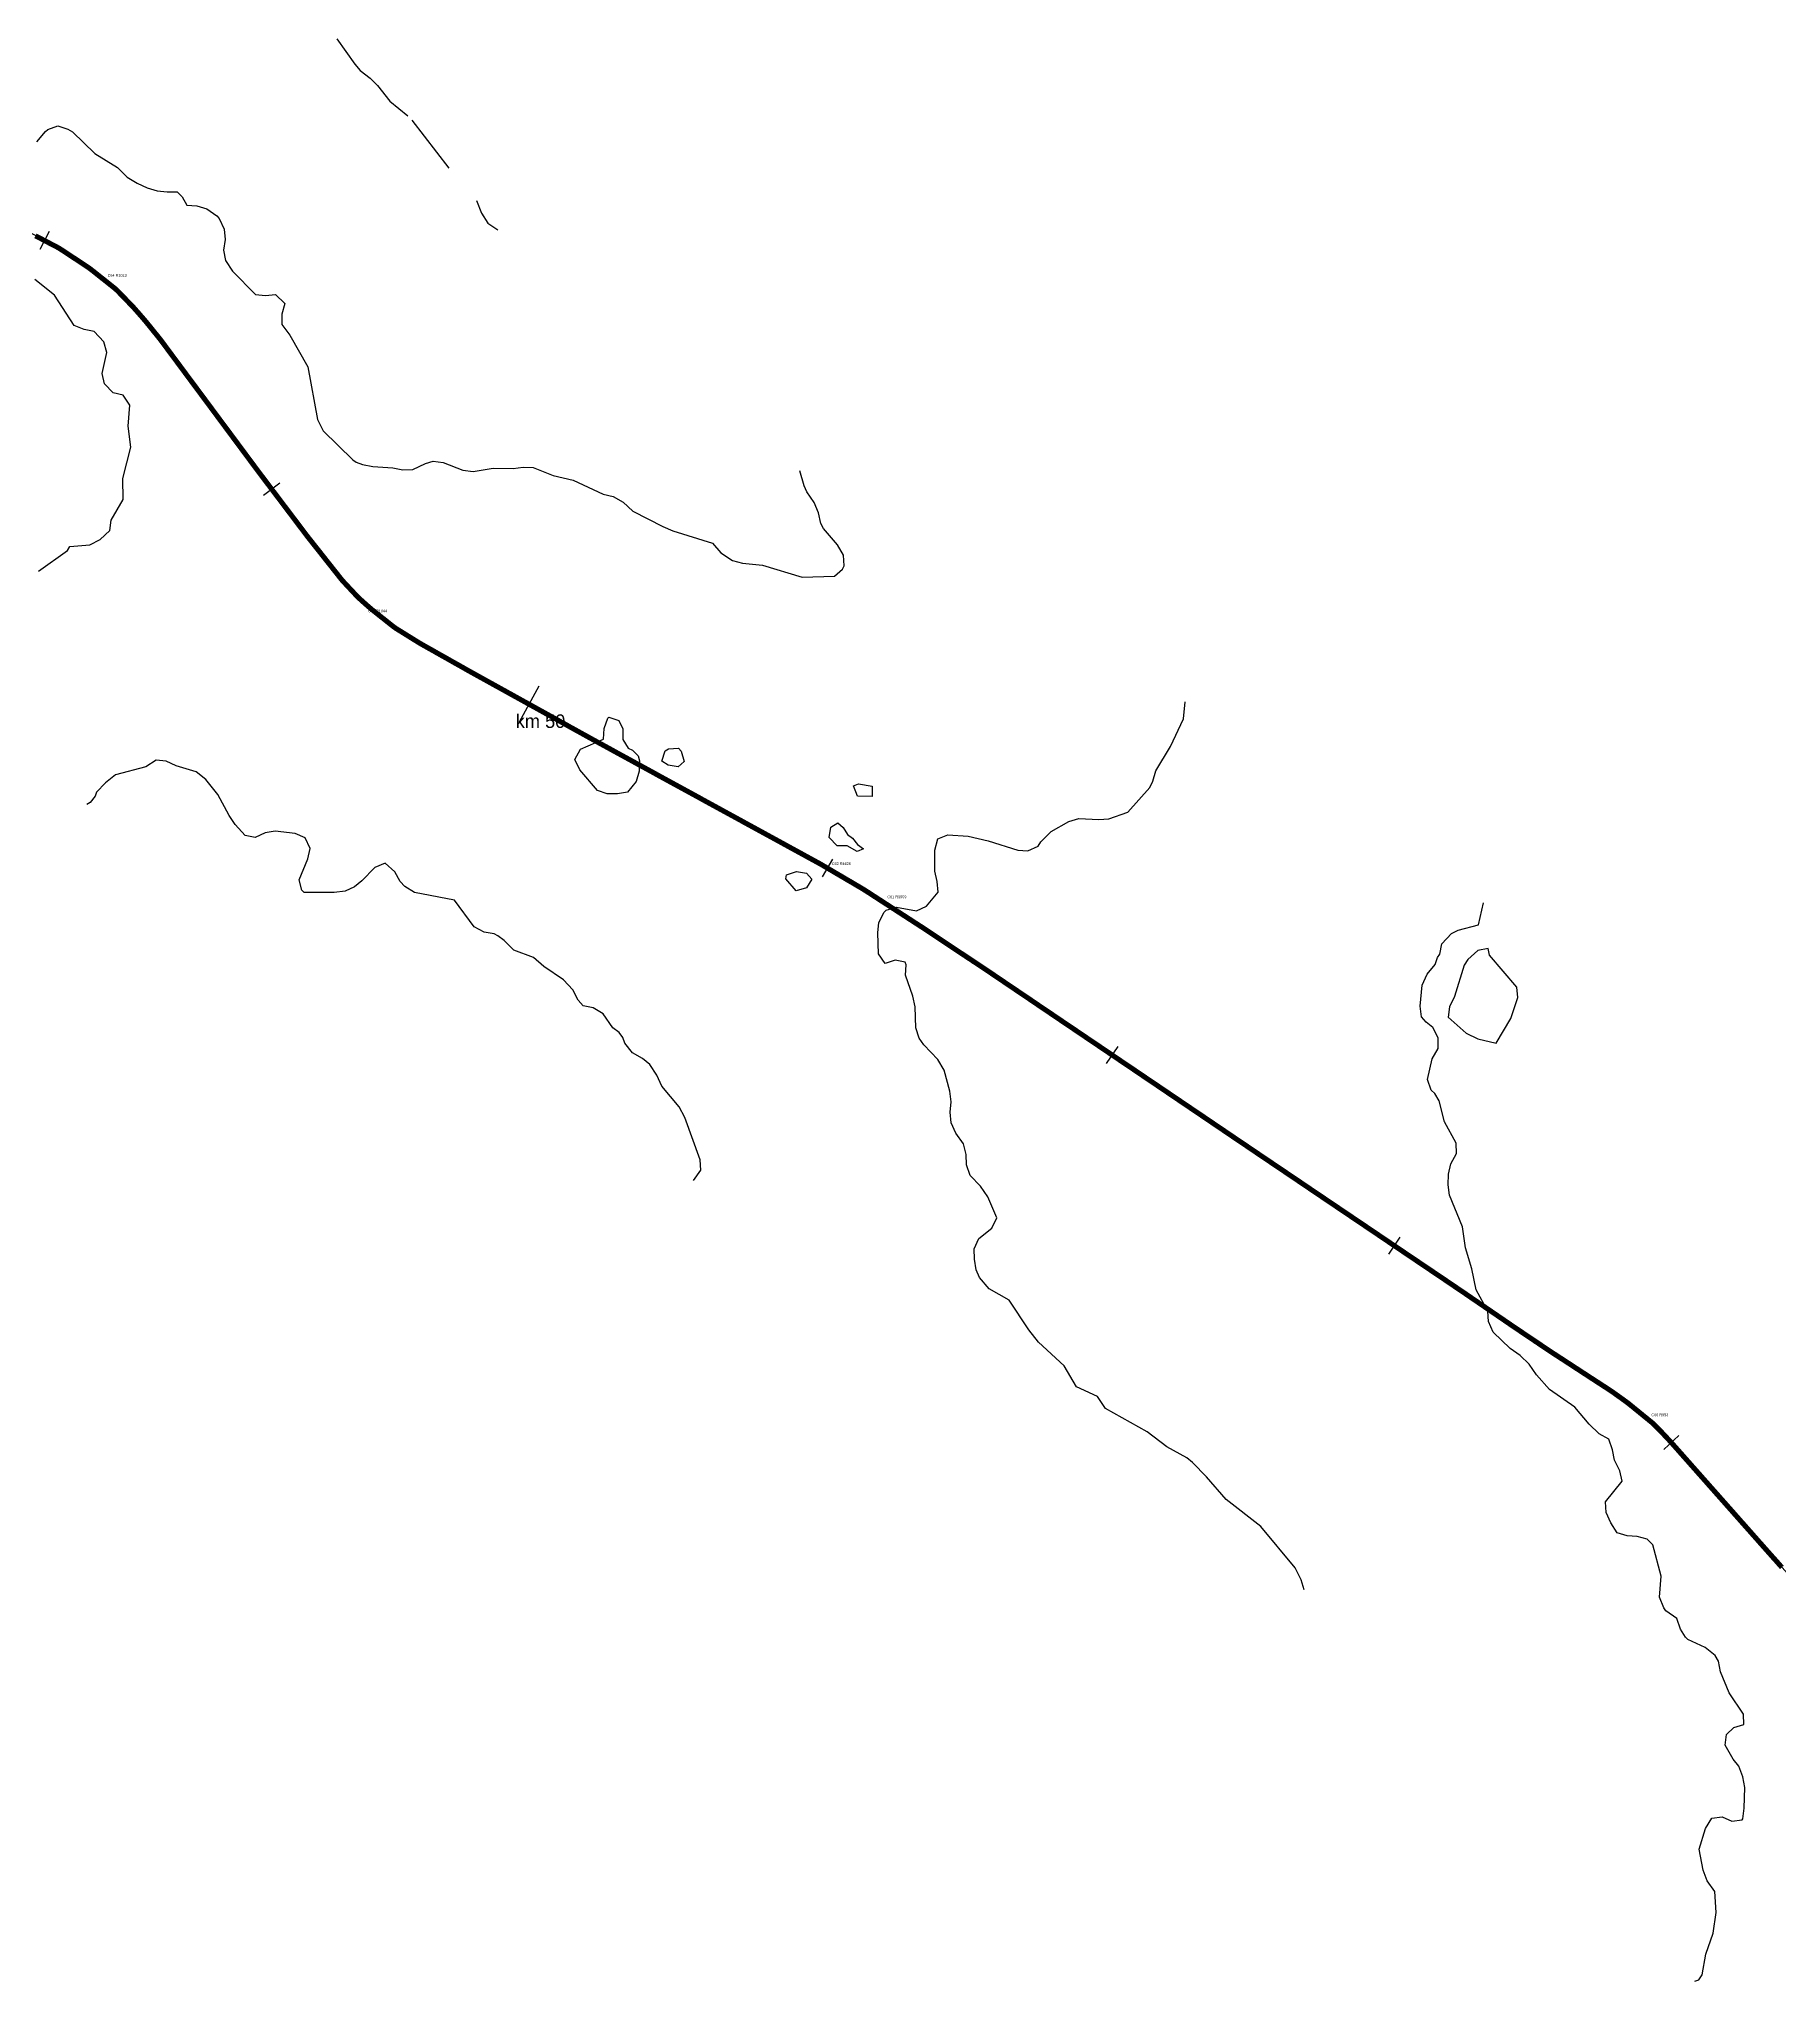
# Model space of a CAD drawing. Header units: metres. Extents: x 697254 to 930473, y 8023396 to 8227001.
# Drawn here: x 888489 to 893607, y 8045965 to 8051678 of the extents above; entities that cross this region are included whole.
import ezdxf

# ---------------------------------------------------------------- set-up
doc = ezdxf.new("R2010")
doc.units = ezdxf.units.M
for name, color, linetype in [('ALIGNMENT_FITTED', 4, 'Continuous'), ('CENTRELINE', 7, 'Continuous'), ('CHAINAGE', 7, 'Continuous'), ('CONTOUR_10M', 33, 'Continuous'), ('CONTOUR_INDEX_50M', 34, 'Continuous'), ('CURVE_LABELS', 4, 'Continuous'), ('GRADE_0-4', 3, 'Continuous')]:
    doc.layers.add(name, color=color, linetype=linetype)

msp = doc.modelspace()

# ---------------------------------------------------------------- linework, layer by layer
at = {"layer": 'ALIGNMENT_FITTED'}
for p, q in [((888489.4, 8051094.8), (887759.6, 8051465.6)), ((889316.9, 8050164.9), (888841.1, 8050799.4)), ((890756.2, 8049267.6), (889649.1, 8049876.4)), ((893126.4, 8047689.2), (891079.9, 8049070.5)), ((893939.6, 8046815.4), (893307.1, 8047530.6))]:
    msp.add_line(p, q, dxfattribs=at)
for centre, radius, start, end in [((888030.4, 8050191.4), 1013.3, 36.8703, 63.065), ((890152.4, 8050791.5), 1044.4, -143.1297, -118.8098), ((888526.8, 8045213.9), 4626.3, 59.5428, 61.1902), ((888865.1, 8045789.3), 3958.8, 55.9812, 59.5428), ((892593.1, 8046899.2), 953.2, 41.4868, 55.9812)]:
    msp.add_arc(centre, radius, start, end, dxfattribs=at)
at = {"layer": 'CENTRELINE'}
msp.add_polyline3d([(893608.7, 8047189.8, 1434), (893602.1, 8047197.3, 1433.8), (893595.4, 8047204.8, 1433.8), (893588.7, 8047212.2, 1433.7), (893582.1, 8047219.7, 1433.6), (893575.4, 8047227.2, 1433.5), (893568.8, 8047234.7, 1433.6), (893562.1, 8047242.2, 1433.9), (893555.5, 8047249.7, 1434.3), (893548.8, 8047257.2, 1434.3), (893542.2, 8047264.7, 1434.1), (893535.6, 8047272.2, 1433.7), (893528.9, 8047279.7, 1433.7), (893522.3, 8047287.2, 1433.6), (893515.7, 8047294.7, 1433.5), (893509, 8047302.2, 1433.5), (893502.4, 8047309.7, 1433.6), (893495.7, 8047317.2, 1433.5), (893489.1, 8047324.7, 1433.4), (893482.5, 8047332.2, 1433.4), (893475.8, 8047339.7, 1433.7), (893469.2, 8047347.2, 1433.8), (893462.6, 8047354.7, 1433.8), (893455.9, 8047362.2, 1433.7), (893449.3, 8047369.7, 1433.9), (893442.7, 8047377.2, 1434.1), (893436, 8047384.7, 1434), (893429.4, 8047392.2, 1433.8), (893422.7, 8047399.7, 1433.8), (893416.1, 8047407.2, 1434), (893409.5, 8047414.7, 1433.9), (893402.8, 8047422.2, 1433.5), (893396.2, 8047429.7, 1432.9), (893389.6, 8047437.2, 1432.9), (893382.9, 8047444.7, 1432.8), (893376.3, 8047452.2, 1432.6), (893369.6, 8047459.7, 1432.2), (893363, 8047467.2, 1432.2), (893356.4, 8047474.7, 1432.3), (893349.7, 8047482.2, 1432.2), (893343.1, 8047489.7, 1432.1), (893336.5, 8047497.2, 1432.2), (893329.8, 8047504.7, 1432.4), (893323.2, 8047512.2, 1432.3), (893316.5, 8047519.7, 1432.1), (893309.9, 8047527.2, 1431.9), (893303.3, 8047534.7, 1432), (893296.6, 8047542.2, 1432.1), (893290, 8047549.7, 1432.3), (893283.2, 8047557, 1432.5), (893276.3, 8047564.3, 1432.4), (893269.5, 8047571.6, 1432.2), (893262.6, 8047578.9, 1431.9), (893255.6, 8047586, 1431.4), (893248.5, 8047593.1, 1431.9), (893241.5, 8047600.3, 1432.2), (893234.3, 8047607.3, 1432.2), (893226.6, 8047613.6, 1431.9), (893218.8, 8047619.9, 1432.1), (893211, 8047626.2, 1432.5), (893203.3, 8047632.6, 1432.6), (893195.5, 8047638.9, 1432.3), (893187.7, 8047645.2, 1432.4), (893180, 8047651.5, 1432.7), (893172.2, 8047657.9, 1432.9), (893164.4, 8047664.2, 1432.5), (893156.4, 8047670.2, 1432), (893148.3, 8047676, 1431.4), (893140.2, 8047681.9, 1431), (893132, 8047687.7, 1431.1), (893123.9, 8047693.5, 1431.2), (893115.7, 8047699.4, 1431.2), (893107.4, 8047704.9, 1431.3), (893099, 8047710.3, 1431.7), (893090.6, 8047715.8, 1432.1), (893082.2, 8047721.2, 1432.1), (893073.8, 8047726.7, 1432.1), (893065.4, 8047732.2, 1431.9), (893057, 8047737.6, 1431.6), (893048.6, 8047743.1, 1431.4), (893040.2, 8047748.6, 1432), (893031.8, 8047754, 1432.4), (893023.4, 8047759.5, 1432.6), (893015, 8047765, 1432), (893006.6, 8047770.4, 1431.3), (892998.2, 8047775.9, 1430.8), (892989.9, 8047781.4, 1430.9), (892981.5, 8047786.8, 1431.5), (892973.1, 8047792.3, 1431.7), (892964.7, 8047797.8, 1431.6), (892956.3, 8047803.2, 1431.4), (892947.9, 8047808.7, 1431.6), (892939.5, 8047814.2, 1431.7), (892931.2, 8047819.7, 1431.7), (892922.8, 8047825.3, 1431.6), (892914.5, 8047830.9, 1431.6), (892906.2, 8047836.5, 1431.6), (892897.9, 8047842.1, 1431.4), (892889.6, 8047847.6, 1431.1), (892881.3, 8047853.2, 1430.8), (892873, 8047858.8, 1430.8), (892864.7, 8047864.4, 1431.1), (892856.4, 8047870, 1431.4), (892848.1, 8047875.6, 1431.6), (892839.8, 8047881.2, 1431.4), (892831.4, 8047886.8, 1431.3), (892823.2, 8047892.4, 1431), (892814.9, 8047898.1, 1431), (892806.6, 8047903.7, 1431.6), (892798.4, 8047909.4, 1432), (892790.1, 8047915.1, 1432), (892781.8, 8047920.7, 1431.2), (892773.6, 8047926.4, 1430.4), (892765.3, 8047932, 1429.7), (892757, 8047937.7, 1429.3), (892748.8, 8047943.3, 1429.4), (892740.5, 8047949, 1429.4), (892732.2, 8047954.6, 1429.3), (892724, 8047960.3, 1429.3), (892715.7, 8047965.9, 1429.4), (892707.4, 8047971.6, 1429.5), (892699.2, 8047977.2, 1429.4), (892690.9, 8047982.9, 1429.4), (892682.7, 8047988.6, 1429.2), (892674.4, 8047994.2, 1429.1), (892666.1, 8047999.8, 1429), (892657.8, 8048005.4, 1429), (892649.5, 8048011, 1429), (892641.2, 8048016.6, 1429), (892632.9, 8048022.3, 1428.9), (892624.6, 8048027.9, 1428.9), (892616.3, 8048033.5, 1428.8), (892608, 8048039.1, 1428.9), (892599.7, 8048044.7, 1429.1), (892591.4, 8048050.3, 1429.1), (892583.1, 8048055.9, 1429.1), (892574.8, 8048061.5, 1429.3), (892566.5, 8048067.1, 1429.4), (892558.2, 8048072.7, 1429.4), (892549.9, 8048078.3, 1429.3), (892541.6, 8048083.9, 1429.3), (892533.3, 8048089.5, 1429.3), (892525, 8048095.1, 1429.4), (892516.7, 8048100.7, 1429.4), (892508.4, 8048106.3, 1429.3), (892500.1, 8048111.9, 1429.2), (892491.8, 8048117.5, 1428.9), (892483.5, 8048123.1, 1428.7), (892475.2, 8048128.7, 1428.6), (892466.9, 8048134.3, 1428.4), (892458.6, 8048139.9, 1428.3), (892450.3, 8048145.5, 1428.2), (892442, 8048151.1, 1428.2), (892433.7, 8048156.7, 1428.2), (892425.4, 8048162.4, 1428.1), (892417.1, 8048168, 1428), (892408.8, 8048173.6, 1427.9), (892400.5, 8048179.2, 1427.9), (892392.2, 8048184.8, 1428), (892383.9, 8048190.4, 1428.1), (892375.6, 8048196, 1428.3), (892367.3, 8048201.6, 1428.4), (892359, 8048207.2, 1428.6), (892350.7, 8048212.8, 1428.9), (892342.4, 8048218.4, 1429.3), (892334.1, 8048224, 1429.4), (892325.8, 8048229.6, 1429.2), (892317.5, 8048235.2, 1428.6), (892309.2, 8048240.8, 1428), (892300.9, 8048246.4, 1427.5), (892292.6, 8048252, 1427.2), (892284.3, 8048257.6, 1427.3), (892276, 8048263.2, 1427.3), (892267.7, 8048268.8, 1427.2), (892259.4, 8048274.4, 1427.2), (892251.1, 8048280, 1427.1), (892242.8, 8048285.6, 1427.1), (892234.5, 8048291.2, 1427), (892226.2, 8048296.8, 1427), (892217.9, 8048302.5, 1427.1), (892209.6, 8048308.1, 1427.2), (892201.3, 8048313.7, 1427.3), (892193, 8048319.3, 1427.4), (892184.7, 8048324.9, 1427.6), (892176.4, 8048330.5, 1427.8), (892168.1, 8048336.1, 1427.6), (892159.8, 8048341.7, 1427.3), (892151.5, 8048347.3, 1427), (892143.2, 8048352.9, 1426.7), (892134.9, 8048358.5, 1426.7), (892126.6, 8048364.1, 1426.6), (892118.3, 8048369.7, 1426.6), (892110, 8048375.3, 1426.4), (892101.7, 8048380.9, 1426.3), (892093.4, 8048386.5, 1426.1), (892085.1, 8048392.1, 1425.9), (892076.8, 8048397.7, 1425.8), (892068.5, 8048403.3, 1425.8), (892060.2, 8048408.9, 1425.7), (892051.9, 8048414.5, 1425.6), (892043.6, 8048420.2, 1425.5), (892035.3, 8048425.8, 1425.5), (892027, 8048431.4, 1425.7), (892018.7, 8048437, 1425.8), (892010.4, 8048442.6, 1426), (892002.1, 8048448.2, 1426.2), (891993.8, 8048453.8, 1426.2), (891985.5, 8048459.5, 1426.2), (891977.2, 8048465.1, 1426.2), (891968.9, 8048470.7, 1426.4), (891960.6, 8048476.3, 1426.6), (891952.4, 8048481.9, 1426.6), (891944.1, 8048487.5, 1426.6), (891935.8, 8048493.1, 1426.5), (891927.5, 8048498.8, 1426.4), (891919.2, 8048504.4, 1426.2), (891910.9, 8048510, 1426.1), (891902.6, 8048515.6, 1426.1), (891894.3, 8048521.2, 1425.9), (891886, 8048526.8, 1425.6), (891877.7, 8048532.4, 1425.1), (891869.4, 8048538.1, 1424.7), (891861.1, 8048543.7, 1424.6), (891852.8, 8048549.3, 1424.6), (891844.5, 8048554.9, 1424.6), (891836.3, 8048560.5, 1424.7), (891828, 8048566.1, 1424.8), (891819.7, 8048571.7, 1425), (891811.4, 8048577.3, 1425.1), (891803.1, 8048583, 1425), (891794.8, 8048588.6, 1424.9), (891786.5, 8048594.2, 1424.9), (891778.2, 8048599.8, 1425), (891769.9, 8048605.4, 1425.2), (891761.6, 8048611, 1425.6), (891753.3, 8048616.6, 1425.9), (891745, 8048622.2, 1426), (891736.7, 8048627.8, 1426.1), (891728.4, 8048633.5, 1426.5), (891720.1, 8048639.1, 1426.7), (891711.8, 8048644.7, 1426.7), (891703.5, 8048650.3, 1426.2), (891695.2, 8048655.9, 1425.7), (891686.9, 8048661.5, 1425.2), (891678.6, 8048667.1, 1424.9), (891670.3, 8048672.7, 1425.1), (891662, 8048678.3, 1425.1), (891653.7, 8048683.9, 1424.9), (891645.4, 8048689.6, 1424.7), (891637.1, 8048695.2, 1424.5), (891628.9, 8048700.8, 1424.5), (891620.6, 8048706.4, 1424.7), (891612.3, 8048712, 1424.7), (891604, 8048717.6, 1424.6), (891595.7, 8048723.2, 1424.3), (891587.4, 8048728.8, 1424.1), (891579.1, 8048734.4, 1424.3), (891570.8, 8048740, 1424.5), (891562.5, 8048745.7, 1424.6), (891554.2, 8048751.3, 1424.3), (891545.9, 8048756.9, 1423.8), (891537.6, 8048762.5, 1423.4), (891529.3, 8048768.1, 1424), (891521, 8048773.7, 1424.5), (891512.7, 8048779.3, 1424.9), (891504.4, 8048784.9, 1425), (891496.1, 8048790.5, 1424.8), (891487.8, 8048796.1, 1424.5), (891479.5, 8048801.8, 1424.2), (891471.2, 8048807.4, 1424.3), (891462.9, 8048813, 1424.2), (891454.6, 8048818.6, 1423.7), (891446.3, 8048824.2, 1423.1), (891438, 8048829.8, 1423), (891429.7, 8048835.4, 1422.9), (891421.5, 8048841, 1422.7), (891413.2, 8048846.6, 1422.7), (891404.9, 8048852.3, 1422.6), (891396.6, 8048857.9, 1422.6), (891388.3, 8048863.5, 1422.9), (891380, 8048869.1, 1423.3), (891371.7, 8048874.7, 1423.5), (891363.4, 8048880.3, 1423.5), (891355.1, 8048885.9, 1423.1), (891346.8, 8048891.5, 1422.7), (891338.5, 8048897.1, 1422.3), (891330.2, 8048902.7, 1421.8), (891321.9, 8048908.4, 1421.6), (891313.6, 8048914, 1421.4), (891305.3, 8048919.6, 1421.4), (891297, 8048925.2, 1422), (891288.7, 8048930.8, 1422.3), (891280.4, 8048936.4, 1422.3), (891272.1, 8048941.9, 1422), (891263.7, 8048947.5, 1421.6), (891255.4, 8048953, 1421.3), (891247.1, 8048958.6, 1421.2), (891238.7, 8048964.1, 1421.1), (891230.4, 8048969.7, 1421.1), (891222, 8048975.2, 1421), (891213.7, 8048980.8, 1420.9), (891205.4, 8048986.3, 1420.8), (891197, 8048991.8, 1420.7), (891188.7, 8048997.4, 1420.7), (891180.3, 8049002.9, 1420.8), (891172, 8049008.5, 1420.7), (891163.6, 8049014, 1420.6), (891155.3, 8049019.6, 1420.5), (891147, 8049025.1, 1420.4), (891138.6, 8049030.6, 1420.4), (891130.3, 8049036.2, 1420.4), (891121.9, 8049041.7, 1420.6), (891113.6, 8049047.3, 1420.8), (891105.3, 8049052.8, 1420.9), (891096.9, 8049058.4, 1420.9), (891088.6, 8049063.9, 1420.6), (891080.2, 8049069.4, 1420.3), (891071.8, 8049074.8, 1420.2), (891063.4, 8049080.2, 1420.1), (891055, 8049085.7, 1420), (891046.6, 8049091.1, 1420), (891038.2, 8049096.6, 1419.9), (891029.7, 8049102, 1419.9), (891021.3, 8049107.5, 1419.8), (891012.9, 8049112.9, 1419.7), (891004.5, 8049118.4, 1419.9), (890996.1, 8049123.8, 1419.9), (890987.7, 8049129.3, 1419.9), (890979.3, 8049134.7, 1419.8), (890970.9, 8049140.1, 1419.6), (890962.5, 8049145.6, 1419.6), (890954.1, 8049151, 1419.5), (890945.7, 8049156.5, 1419.4), (890937.3, 8049161.9, 1419.3), (890928.9, 8049167.4, 1419.2), (890920.5, 8049172.8, 1419.1), (890912, 8049178.1, 1419.1), (890903.4, 8049183.2, 1419.2), (890894.7, 8049188.3, 1419.3), (890886.1, 8049193.4, 1419.6), (890877.5, 8049198.5, 1419.9), (890868.8, 8049203.5, 1420.1), (890860.2, 8049208.6, 1419.9), (890851.6, 8049213.7, 1419.4), (890842.9, 8049218.8, 1419.2), (890834.3, 8049223.8, 1419), (890825.7, 8049228.9, 1419), (890817, 8049234, 1419), (890808.4, 8049239.1, 1419.1), (890799.8, 8049244.1, 1419.6), (890791.1, 8049249.2, 1419.9), (890782.4, 8049254.1, 1420), (890773.6, 8049258.9, 1419.9), (890764.8, 8049263.7, 1419.6), (890756, 8049268.5, 1419.3), (890747.2, 8049273.3, 1419), (890738.5, 8049278.1, 1419), (890729.7, 8049282.9, 1419), (890720.9, 8049287.7, 1419), (890712.1, 8049292.5, 1418.9), (890703.3, 8049297.3, 1418.7), (890694.5, 8049302.1, 1418.5), (890685.7, 8049307, 1418.4), (890677, 8049311.8, 1418.4), (890668.2, 8049316.6, 1418.4), (890659.4, 8049321.4, 1418.4), (890650.6, 8049326.2, 1418.4), (890641.8, 8049331, 1418.3), (890633, 8049335.8, 1418.3), (890624.2, 8049340.6, 1418.3), (890615.5, 8049345.4, 1418.3), (890606.7, 8049350.2, 1418), (890597.9, 8049355, 1417.8), (890589.1, 8049359.8, 1417.8), (890580.3, 8049364.6, 1417.9), (890571.5, 8049369.4, 1417.9), (890562.7, 8049374.2, 1418), (890554, 8049379.1, 1418.1), (890545.2, 8049383.9, 1418.2), (890536.4, 8049388.7, 1418.6), (890527.6, 8049393.5, 1419), (890518.8, 8049398.3, 1419.3), (890510, 8049403.1, 1418.9), (890501.2, 8049407.9, 1418.2), (890492.5, 8049412.7, 1417.7), (890483.7, 8049417.5, 1417.5), (890474.9, 8049422.3, 1417.6), (890466.1, 8049427.1, 1417.8), (890457.3, 8049431.9, 1418), (890448.5, 8049436.7, 1418), (890439.7, 8049441.5, 1418), (890431, 8049446.4, 1418.1), (890422.2, 8049451.2, 1418.4), (890413.4, 8049456, 1419.1), (890404.6, 8049460.8, 1419.8), (890395.8, 8049465.6, 1419.9), (890387, 8049470.4, 1419.1), (890378.2, 8049475.2, 1418.4), (890369.5, 8049480, 1418), (890360.7, 8049484.8, 1417.7), (890351.9, 8049489.6, 1417.6), (890343.1, 8049494.4, 1417.8), (890334.3, 8049499.2, 1418.2), (890325.5, 8049504, 1418.5), (890316.7, 8049508.8, 1418.6), (890307.9, 8049513.6, 1418.5), (890299.2, 8049518.5, 1418.3), (890290.4, 8049523.3, 1418.2), (890281.6, 8049528.1, 1418.2), (890272.8, 8049532.9, 1418.8), (890264, 8049537.7, 1419.2), (890255.2, 8049542.5, 1419.4), (890246.4, 8049547.3, 1419.6), (890237.7, 8049552.1, 1419.9), (890228.9, 8049556.9, 1420.2), (890220.1, 8049561.7, 1420.3), (890211.3, 8049566.5, 1420.3), (890202.5, 8049571.3, 1420.2), (890193.7, 8049576.1, 1420), (890184.9, 8049580.9, 1419.6), (890176.2, 8049585.7, 1419.2), (890167.4, 8049590.6, 1419.3), (890158.6, 8049595.4, 1419.7), (890149.8, 8049600.2, 1420), (890141, 8049605, 1419.8), (890132.2, 8049609.8, 1419.2), (890123.4, 8049614.6, 1418.5), (890114.7, 8049619.4, 1417.8), (890105.9, 8049624.2, 1417.7), (890097.1, 8049629.1, 1417.7), (890088.4, 8049633.9, 1417.5), (890079.6, 8049638.8, 1417.3), (890070.8, 8049643.6, 1417.3), (890062.1, 8049648.5, 1417.5), (890053.3, 8049653.3, 1417.7), (890044.6, 8049658.2, 1417.8), (890035.8, 8049663.1, 1418), (890027, 8049667.9, 1418.1), (890018.3, 8049672.8, 1418.3), (890009.5, 8049677.6, 1418.2), (890000.8, 8049682.5, 1418.1), (889992, 8049687.3, 1418.1), (889983.2, 8049692.2, 1418.2), (889974.5, 8049697, 1418.3), (889965.7, 8049701.9, 1418.1), (889957, 8049706.7, 1417.8), (889948.2, 8049711.6, 1417.8), (889939.4, 8049716.4, 1417.9), (889930.7, 8049721.3, 1418.2), (889921.9, 8049726.1, 1417.8), (889913.1, 8049731, 1417.3), (889904.4, 8049735.8, 1416.8), (889895.6, 8049740.7, 1416.7), (889886.9, 8049745.5, 1416.9), (889878.1, 8049750.4, 1417.4), (889869.3, 8049755.2, 1417.7), (889860.6, 8049760.1, 1417.6), (889851.8, 8049764.9, 1417.2), (889843.1, 8049769.8, 1416.6), (889834.3, 8049774.6, 1415.9), (889825.5, 8049779.5, 1415.4), (889816.8, 8049784.3, 1415.1), (889808, 8049789.2, 1415), (889799.2, 8049794, 1415.1), (889790.5, 8049798.9, 1415.1), (889781.7, 8049803.7, 1415.1), (889773, 8049808.6, 1415), (889764.2, 8049813.4, 1414.9), (889755.5, 8049818.3, 1414.8), (889746.7, 8049823.2, 1414.7), (889738, 8049828.2, 1414.7), (889729.3, 8049833.1, 1414.6), (889720.6, 8049838, 1414.5), (889711.8, 8049842.9, 1414.4), (889703.1, 8049847.8, 1414.4), (889694.4, 8049852.8, 1414.4), (889685.7, 8049857.7, 1414.5), (889676.9, 8049862.6, 1414.5), (889668.2, 8049867.5, 1414.5), (889659.5, 8049872.4, 1414.5), (889650.8, 8049877.4, 1414.5), (889642.1, 8049882.3, 1414.6), (889633.3, 8049887.2, 1414.7), (889624.6, 8049892.1, 1414.8), (889615.9, 8049897, 1414.9), (889607.2, 8049902.1, 1415), (889598.7, 8049907.4, 1415.1), (889590.2, 8049912.6, 1415.2), (889581.7, 8049917.9, 1415.1), (889573.2, 8049923.2, 1414.8), (889564.7, 8049928.5, 1414.7), (889556.2, 8049933.8, 1414.6), (889547.7, 8049939, 1414.7), (889539.1, 8049944.3, 1414.9), (889531.1, 8049950.2, 1414.9), (889523.2, 8049956.4, 1414.8), (889515.4, 8049962.6, 1414.7), (889507.5, 8049968.9, 1414.5), (889499.7, 8049975.1, 1414.3), (889491.8, 8049981.3, 1414.2), (889484, 8049987.5, 1414.3), (889476.1, 8049993.8, 1414.5), (889468.3, 8050000, 1414.7), (889460.7, 8050006.5, 1414.6), (889453.2, 8050013.1, 1414.2), (889445.7, 8050019.8, 1413.9), (889438.2, 8050026.5, 1413.7), (889430.8, 8050033.1, 1413.7), (889423.7, 8050040.2, 1414), (889416.9, 8050047.6, 1414.1), (889410.1, 8050054.9, 1413.9), (889403.2, 8050062.2, 1413.5), (889396.4, 8050069.5, 1413.4), (889389.6, 8050076.8, 1413.3), (889382.7, 8050084.2, 1413.1), (889376.4, 8050091.9, 1412.9), (889370.2, 8050099.8, 1412.7), (889364, 8050107.6, 1412.6), (889357.8, 8050115.5, 1412.5), (889351.6, 8050123.3, 1412.5), (889345.3, 8050131.2, 1412.5), (889339.1, 8050139, 1412.4), (889332.9, 8050146.9, 1412.4), (889326.7, 8050154.8, 1412.4), (889320.5, 8050162.6, 1412.4), (889314.3, 8050170.5, 1412.7), (889308.1, 8050178.3, 1412.8), (889301.8, 8050186.2, 1412.7), (889295.6, 8050194, 1412.5), (889289.4, 8050201.9, 1412.2), (889283.2, 8050209.7, 1411.9), (889277, 8050217.6, 1411.8), (889271, 8050225.6, 1411.8), (889265, 8050233.6, 1412), (889258.9, 8050241.6, 1412.1), (889252.9, 8050249.6, 1412.4), (889246.9, 8050257.6, 1412.8), (889240.8, 8050265.6, 1413), (889234.8, 8050273.6, 1412.8), (889228.7, 8050281.6, 1412.3), (889222.7, 8050289.5, 1412), (889216.7, 8050297.5, 1411.7), (889210.6, 8050305.5, 1411.5), (889204.6, 8050313.5, 1411.4), (889198.6, 8050321.5, 1411.5), (889192.5, 8050329.5, 1411.5), (889186.5, 8050337.5, 1411.5), (889180.4, 8050345.5, 1411.4), (889174.4, 8050353.5, 1411.2), (889168.4, 8050361.5, 1411.3), (889162.3, 8050369.4, 1411.5), (889156.3, 8050377.4, 1411.6), (889150.3, 8050385.4, 1411.5), (889144.2, 8050393.4, 1411.4), (889138.2, 8050401.4, 1411.3), (889132.2, 8050409.4, 1411.2), (889126.2, 8050417.4, 1411.2), (889120.2, 8050425.5, 1411.3), (889114.2, 8050433.5, 1411.5), (889108.3, 8050441.6, 1412.2), (889102.3, 8050449.6, 1412.5), (889096.3, 8050457.7, 1412.5), (889090.4, 8050465.7, 1412.2), (889084.4, 8050473.7, 1411.8), (889078.4, 8050481.8, 1411.7), (889072.5, 8050489.8, 1411.5), (889066.5, 8050497.9, 1411.3), (889060.5, 8050505.9, 1411.1), (889054.6, 8050513.9, 1411), (889048.6, 8050522, 1411.1), (889042.6, 8050530, 1411.2), (889036.6, 8050538.1, 1411.3), (889030.7, 8050546.1, 1411.3), (889024.7, 8050554.1, 1411.2), (889018.7, 8050562.2, 1411), (889012.8, 8050570.2, 1411), (889006.8, 8050578.3, 1411.1), (889000.8, 8050586.3, 1411), (888994.9, 8050594.4, 1411.1), (888988.9, 8050602.4, 1411.1), (888982.9, 8050610.4, 1411), (888977, 8050618.5, 1411), (888971, 8050626.5, 1411), (888965, 8050634.6, 1411.2), (888959, 8050642.6, 1411.3), (888953.1, 8050650.6, 1411.2), (888947.1, 8050658.7, 1410.9), (888941.1, 8050666.7, 1410.8), (888935.2, 8050674.8, 1410.7), (888929.2, 8050682.8, 1410.6), (888923.2, 8050690.8, 1410.5), (888917.3, 8050698.9, 1410.7), (888911.3, 8050706.9, 1411), (888905.3, 8050715, 1411.2), (888899.4, 8050723, 1411.3), (888893.4, 8050731.1, 1411.2), (888887.4, 8050739.1, 1411), (888881.4, 8050747.1, 1410.8), (888875.5, 8050755.2, 1410.8), (888869.5, 8050763.2, 1410.9), (888863.5, 8050771.3, 1411), (888857.6, 8050779.3, 1411.2), (888851.6, 8050787.3, 1411.8), (888845.6, 8050795.3, 1412.3), (888839.3, 8050803.1, 1412.6), (888833, 8050810.9, 1412.5), (888826.7, 8050818.7, 1412.4), (888820.4, 8050826.5, 1412.3), (888814.1, 8050834.3, 1412.1), (888807.8, 8050842.1, 1411.8), (888801.4, 8050849.8, 1411.4), (888794.9, 8050857.4, 1411.5), (888788.3, 8050864.9, 1411.7), (888781.7, 8050872.5, 1411.9), (888775.1, 8050880, 1412.1), (888768.5, 8050887.5, 1412.1), (888761.6, 8050894.7, 1411.9), (888754.6, 8050902, 1411.7), (888747.7, 8050909.2, 1411.5), (888740.7, 8050916.4, 1411.5), (888733.8, 8050923.6, 1411.3), (888726.8, 8050930.8, 1411.2), (888719.9, 8050938, 1411.2), (888712.4, 8050944.7, 1411.4), (888704.6, 8050950.9, 1411.6), (888696.7, 8050957.1, 1411.9), (888688.9, 8050963.4, 1412), (888681.1, 8050969.6, 1412.4), (888673.2, 8050975.8, 1413), (888665.4, 8050982.1, 1413.2), (888657.5, 8050988.3, 1413.1), (888649.7, 8050994.5, 1412.4), (888641.9, 8051000.7, 1411.8), (888633.8, 8051006.6, 1411.7), (888625.4, 8051012.1, 1411.6), (888617, 8051017.6, 1411.3), (888608.7, 8051023.1, 1411.1), (888600.3, 8051028.7, 1411), (888591.9, 8051034.2, 1411), (888583.6, 8051039.7, 1411), (888575.2, 8051045.2, 1410.9), (888566.8, 8051050.7, 1411), (888558.5, 8051056.2, 1411.5), (888550.1, 8051061.7, 1411.9), (888541.4, 8051066.6, 1412.3), (888532.5, 8051071.2, 1412.3), (888523.6, 8051075.8, 1412.4), (888514.7, 8051080.4, 1412.4), (888505.8, 8051085, 1412.4), (888497, 8051089.7, 1412), (888488.1, 8051094.3, 1411.6)], dxfattribs=at)
at = {"layer": 'CHAINAGE'}
for p, q in [((888519.7, 8051111.7), (888492, 8051058.4)), ((889198.3, 8050371.6), (889150.5, 8050335.4)), ((889959.7, 8049773.8), (889901.6, 8049668.8)), ((890823.6, 8049264.9), (890793.2, 8049213.2)), ((891662.2, 8048714.4), (891628.6, 8048664.7)), ((892492, 8048153.6), (892458.4, 8048103.9)), ((893311.9, 8047570.1), (893268, 8047529.2))]:
    msp.add_line(p, q, dxfattribs=at)
at = {"layer": 'CONTOUR_10M'}
for points, elevation in [([(888483.5, 8051375.5), (888509, 8051405.8), (888515.7, 8051411.4), (888545.5, 8051422.3), (888574.8, 8051412.5), (888587.9, 8051404.3), (888654.2, 8051341.4), (888720.3, 8051299.7), (888749.3, 8051271.6), (888778.5, 8051253.9), (888807.8, 8051240.1), (888837.1, 8051231), (888866.6, 8051227.9), (888896.1, 8051228.7), (888910.5, 8051213.3), (888924.9, 8051189.5), (888954.4, 8051186.9), (888983.8, 8051178.7), (889012.9, 8051158.1), (889019.8, 8051149.5), (889034.1, 8051118.5), (889037, 8051087.6), (889032, 8051056.9), (889038.3, 8051026), (889058.5, 8050994.8), (889126.5, 8050926.1), (889156, 8050923.5), (889185.6, 8050925.9), (889212.6, 8050899.5), (889203.8, 8050868.8), (889204, 8050838), (889227.1, 8050806.8), (889280.6, 8050713.4), (889309, 8050558.9), (889325.5, 8050525), (889412.5, 8050439.6), (889422.6, 8050433.5), (889441.7, 8050425.9), (889471.2, 8050420.6), (889530.1, 8050416.7), (889559.6, 8050410.9), (889589.1, 8050411.5), (889626.5, 8050429.5), (889648.6, 8050435.6), (889678.1, 8050431.8), (889736.7, 8050409.8), (889766.2, 8050405.4), (889825.4, 8050415.5), (889884.5, 8050414.1), (889914.1, 8050418.5), (889943.6, 8050417.3), (890002.2, 8050393.4), (890061, 8050380.6), (890148.8, 8050339.4), (890178.2, 8050332.5), (890207.4, 8050315), (890236.5, 8050288.8), (890324.2, 8050243.7), (890353.5, 8050230.7), (890470.9, 8050195.2), (890494.9, 8050166.3), (890529, 8050143.7), (890558.3, 8050136.2), (890617.3, 8050130), (890734.7, 8050094.6), (890829.3, 8050098.2), (890853.3, 8050117.9), (890858, 8050128.4), (890855.4, 8050159.3), (890838.4, 8050190.4), (890796.6, 8050238), (890788.9, 8050253), (890781.8, 8050283.9), (890769.5, 8050314.9), (890747.8, 8050346.2), (890740, 8050363.4), (890727.5, 8050408.1)], 1410), ([(888488, 8050112.8), (888574, 8050172.8), (888580.6, 8050185.5), (888639.8, 8050190.3), (888669.6, 8050206.1), (888698.1, 8050231.9), (888702.5, 8050262.7), (888737.1, 8050323.6), (888736.1, 8050385.2), (888759.9, 8050477.1), (888752.3, 8050538.8), (888756.5, 8050600.3), (888736.9, 8050630.2), (888707.5, 8050636.6), (888682.4, 8050663.4), (888675.9, 8050694.3), (888689.1, 8050755.6), (888680.1, 8050786.6), (888651.9, 8050817.4), (888622.5, 8050823.5), (888593.2, 8050835.2), (888535.8, 8050924), (888477.7, 8050970.5)], 1410), ([(892210.7, 8047116.6), (892201.6, 8047145.9), (892184, 8047180.8), (892083, 8047302.2), (891981.2, 8047382.3), (891923.4, 8047448.3), (891882.1, 8047490.9), (891865.5, 8047504.1), (891807.1, 8047536.8), (891748.9, 8047580.5), (891626, 8047649.9), (891603.2, 8047684.8), (891541.3, 8047713.1), (891504.8, 8047775.4), (891429.2, 8047844.4), (891400.4, 8047880.5), (891343, 8047968), (891284.6, 8048001.1), (891255.7, 8048034.7), (891245.6, 8048057.6), (891240.6, 8048088.5), (891240.2, 8048119.3), (891253.7, 8048149.9), (891292.2, 8048179.9), (891307, 8048210.4), (891280.6, 8048272.5), (891258.3, 8048303.7), (891228.6, 8048335.1), (891217.8, 8048366.1), (891216.9, 8048396.9), (891208.3, 8048427.9), (891186, 8048459.1), (891172.7, 8048490.2), (891169.3, 8048521), (891172, 8048551.8), (891168.3, 8048582.7), (891151.6, 8048644.6), (891133.5, 8048675.7), (891091.9, 8048719.6), (891078.4, 8048738.4), (891068, 8048769.4), (891066.6, 8048831), (891059.4, 8048861.9), (891038.5, 8048923.9), (891040.1, 8048954.7), (891037.6, 8048962.7), (891008.1, 8048968.1), (890978.4, 8048958.3), (890959.1, 8048987.1), (890957.2, 8049048.7), (890959.3, 8049079.4), (890975.7, 8049109.9), (890981.5, 8049115.2), (891011.2, 8049124.2), (891070, 8049113.5), (891099.8, 8049127.2), (891134.6, 8049168.4), (891131.6, 8049199.3), (891123.9, 8049230.2), (891124.7, 8049291.8), (891133.2, 8049324.8), (891163, 8049337.4), (891222, 8049333.2), (891280.8, 8049319.7), (891368.8, 8049291.6), (891398.3, 8049289.5), (891428.1, 8049303.3), (891436.3, 8049316.5), (891466.6, 8049346.7), (891518.1, 8049375.7), (891547.8, 8049385.1), (891606.8, 8049382), (891636.4, 8049383.9), (891692.1, 8049403.9), (891756.3, 8049475.7), (891765.7, 8049494.9), (891774, 8049525.5), (891817.7, 8049596.6), (891855.2, 8049677.9), (891860.8, 8049727.9)], 1420), ([(890162.5, 8049680), (890165.6, 8049682.6), (890195, 8049673), (890206.8, 8049648.4), (890206.7, 8049617.6), (890222.9, 8049592.1), (890235.1, 8049586.3), (890252, 8049569.7), (890256.2, 8049555), (890254.4, 8049524.3), (890245.8, 8049493.7), (890220.4, 8049462.8), (890190.8, 8049457.2), (890161.2, 8049457.4), (890131.9, 8049467.2), (890080.4, 8049527.7), (890065.7, 8049558.7), (890082.1, 8049589.2), (890150.4, 8049618.7), (890151.7, 8049649.5), (890162.5, 8049680)], 1420), ([(890331, 8049584.4), (890341, 8049589.8), (890370.6, 8049591.6), (890378, 8049583.5), (890387.5, 8049552.5), (890369.5, 8049536.9), (890340.1, 8049542.2), (890321.9, 8049553.8), (890331, 8049584.4)], 1420), ([(890414.4, 8048320.2), (890436.3, 8048350.5), (890434.5, 8048381.4), (890389.4, 8048505.4), (890372.5, 8048536.6), (890321.7, 8048597.8), (890306.7, 8048630.2), (890286.5, 8048661.4), (890264.2, 8048679.2), (890235, 8048695.4), (890212.5, 8048724.4), (890206.4, 8048740.8), (890196.4, 8048755.5), (890177.4, 8048769.4), (890148.7, 8048810.8), (890119.5, 8048828.1), (890090.1, 8048834.3), (890075.3, 8048850.3), (890059.4, 8048881.4), (890032.5, 8048910.2), (889974.2, 8048950), (889944.2, 8048976), (889886.5, 8048997.9), (889857.5, 8049026.2), (889839, 8049039.6), (889828.4, 8049045.8), (889799, 8049050.7), (889769.7, 8049066.1), (889712.2, 8049144.4), (889594.5, 8049167.7), (889565.3, 8049185.4), (889552, 8049199.2), (889536.6, 8049227.8), (889507.6, 8049253.8), (889477.8, 8049240.4), (889439.7, 8049201.4), (889417.6, 8049184.3), (889390.1, 8049171.5), (889358.2, 8049167.2), (889269.7, 8049167.6), (889262.7, 8049174), (889255.4, 8049204.9), (889280.5, 8049266), (889287.5, 8049296.7), (889272.8, 8049328.1), (889243.5, 8049340.8), (889184.6, 8049347.4), (889154.9, 8049342.9), (889125.1, 8049328.8), (889095.7, 8049334.7), (889066.8, 8049367.3), (889049.1, 8049393.7), (889015.5, 8049455.9), (888980.8, 8049499.2), (888951.7, 8049522.1), (888893, 8049540.3), (888863.7, 8049554), (888834.2, 8049557), (888804.3, 8049537.3), (888715.3, 8049513), (888685.3, 8049489.7), (888658.8, 8049462.9), (888655, 8049450.4), (888640, 8049432.4), (888630.8, 8049426.5)], 1410), ([(890885.5, 8049481.2), (890900.1, 8049486.7), (890939.6, 8049480.2), (890940.1, 8049449.4), (890896.9, 8049450.2), (890885.5, 8049481.2)], 1420), ([(890818.4, 8049359.3), (890838.8, 8049372.4), (890854.4, 8049358.6), (890867.7, 8049338), (890882.7, 8049327.3), (890896.6, 8049308.6), (890914.2, 8049295.9), (890896.2, 8049288.1), (890867, 8049304.7), (890837.5, 8049304.7), (890813.2, 8049328.7), (890818.4, 8049359.3)], 1420), ([(890686.4, 8049207.9), (890688.2, 8049218.8), (890717.9, 8049229), (890747.3, 8049224.3), (890762.7, 8049206.5), (890746.5, 8049181.2), (890716.8, 8049172.6), (890686.4, 8049207.9)], 1420), ([(893359.2, 8045965.1), (893370.9, 8045969.1), (893381.4, 8045983.3), (893391.9, 8046044.7), (893412.9, 8046105.9), (893422.5, 8046167.3), (893417.8, 8046229), (893396.1, 8046260.2), (893383.9, 8046291.3), (893371.8, 8046353.1), (893390.9, 8046414.3), (893409.8, 8046444.2), (893439.4, 8046448.2), (893468.7, 8046435.8), (893498.3, 8046439.6), (893500.6, 8046442.9), (893504.8, 8046473.7), (893506.9, 8046535.2), (893500.8, 8046566.1), (893488.4, 8046597.2), (893472.2, 8046618.3), (893448.9, 8046659.5), (893452.2, 8046690.3), (893474.1, 8046710.8), (893503.6, 8046720), (893502.4, 8046750.9), (893460.5, 8046813.3), (893435.3, 8046875.4), (893429.1, 8046906.3), (893419.2, 8046923.4), (893390.1, 8046946.4), (893339.2, 8046969.6), (893331.6, 8046976.5), (893317.3, 8047000.9), (893306.7, 8047031.9), (893274.1, 8047054), (893268.6, 8047063.4), (893255.6, 8047094.5), (893260.3, 8047156), (893235.6, 8047248.8), (893219.2, 8047265), (893189.8, 8047273.5), (893160.3, 8047275.1), (893130.9, 8047283.4), (893112.6, 8047312.8), (893099.1, 8047343.9), (893097.1, 8047374.7), (893145.9, 8047435.4), (893138.8, 8047466.3), (893122.9, 8047497.4), (893117, 8047528.3), (893106.4, 8047559.3), (893077.6, 8047575.4), (893048.6, 8047603.2), (893006.2, 8047653.7), (892932.5, 8047705.3), (892893.3, 8047748.3), (892872, 8047779.5), (892845.9, 8047805), (892816.7, 8047825.7), (892766.3, 8047873.9), (892752.5, 8047905), (892750.7, 8047935.8), (892716.2, 8047998.1), (892703.9, 8048059.9), (892684.5, 8048121.9), (892675.7, 8048183.7), (892638.1, 8048276.8), (892633.8, 8048307.7), (892634.5, 8048338.5), (892641.4, 8048369.1), (892658.4, 8048399.6), (892657.9, 8048430.4), (892623.5, 8048492.6), (892607.3, 8048554.6), (892595.2, 8048576.5), (892583.7, 8048585.8), (892573.7, 8048616.8), (892586.5, 8048678.1), (892604.2, 8048708.6), (892605, 8048739.4), (892589.4, 8048770.5), (892569.7, 8048785.7), (892555.3, 8048801.9), (892551.2, 8048832.8), (892557.2, 8048894.3), (892572.5, 8048926.9), (892595.6, 8048955.1), (892603, 8048976.6), (892609.5, 8048985.6), (892615.5, 8049016.3), (892643.6, 8049046.6), (892663.6, 8049056.9), (892723, 8049072.6), (892737.9, 8049137.1)], 1430), ([(892721.5, 8048996.4), (892691.5, 8048970.6), (892681, 8048953.5), (892652.3, 8048861.6), (892637.5, 8048831.1), (892634, 8048800.4), (892687.2, 8048753.2), (892721.2, 8048737.1), (892775.3, 8048724.4), (892818.6, 8048796.8), (892838.4, 8048858), (892836.4, 8048888.8), (892755.6, 8048982.8), (892751.2, 8049002.8), (892721.5, 8048996.4)], 1430)]:
    msp.add_lwpolyline(points, dxfattribs=dict(at, elevation=elevation))
at = {"layer": 'CONTOUR_INDEX_50M', "elevation": 1400}
for points in [[(889365.9, 8051678.3), (889418.5, 8051603.7), (889434.7, 8051585.6), (889463.8, 8051562.7), (889485, 8051540.9), (889521.5, 8051494.8), (889574.7, 8051452)], [(889586.6, 8051439.1), (889694.9, 8051298)], [(889776, 8051202.4), (889791.1, 8051165.4), (889809.9, 8051136.1), (889839, 8051116.3)]]:
    msp.add_lwpolyline(points, dxfattribs=at)
at = {"layer": 'GRADE_0-4', "const_width": 15}
msp.add_lwpolyline([(893615.4, 8047182.3), (893608.7, 8047189.8), (893602.1, 8047197.3), (893595.4, 8047204.8), (893588.7, 8047212.2), (893582.1, 8047219.7), (893575.4, 8047227.2), (893568.8, 8047234.7), (893562.1, 8047242.2), (893555.5, 8047249.7), (893548.8, 8047257.2), (893542.2, 8047264.7), (893535.6, 8047272.2), (893528.9, 8047279.7), (893522.3, 8047287.2), (893515.7, 8047294.7), (893509, 8047302.2), (893502.4, 8047309.7), (893495.7, 8047317.2), (893489.1, 8047324.7), (893482.5, 8047332.2), (893475.8, 8047339.7), (893469.2, 8047347.2), (893462.6, 8047354.7), (893455.9, 8047362.2), (893449.3, 8047369.7), (893442.7, 8047377.2), (893436, 8047384.7), (893429.4, 8047392.2), (893422.7, 8047399.7), (893416.1, 8047407.2), (893409.5, 8047414.7), (893402.8, 8047422.2), (893396.2, 8047429.7), (893389.6, 8047437.2), (893382.9, 8047444.7), (893376.3, 8047452.2), (893369.6, 8047459.7), (893363, 8047467.2), (893356.4, 8047474.7), (893349.7, 8047482.2), (893343.1, 8047489.7), (893336.5, 8047497.2), (893329.8, 8047504.7), (893323.2, 8047512.2), (893316.5, 8047519.7), (893309.9, 8047527.2), (893303.3, 8047534.7), (893296.6, 8047542.2), (893290, 8047549.7), (893283.2, 8047557), (893276.3, 8047564.3), (893269.5, 8047571.6), (893262.6, 8047578.9), (893255.6, 8047586), (893248.5, 8047593.1), (893241.5, 8047600.3), (893234.3, 8047607.3), (893226.6, 8047613.6), (893218.8, 8047619.9), (893211, 8047626.2), (893203.3, 8047632.6), (893195.5, 8047638.9), (893187.7, 8047645.2), (893180, 8047651.5), (893172.2, 8047657.9), (893164.4, 8047664.2), (893156.4, 8047670.2), (893148.3, 8047676), (893140.2, 8047681.9), (893132, 8047687.7), (893123.9, 8047693.5), (893115.7, 8047699.4), (893107.4, 8047704.9), (893099, 8047710.3), (893090.6, 8047715.8), (893082.2, 8047721.2), (893073.8, 8047726.7), (893065.4, 8047732.2), (893057, 8047737.6), (893048.6, 8047743.1), (893040.2, 8047748.6), (893031.8, 8047754), (893023.4, 8047759.5), (893015, 8047765), (893006.6, 8047770.4), (892998.2, 8047775.9), (892989.9, 8047781.4), (892981.5, 8047786.8), (892973.1, 8047792.3), (892964.7, 8047797.8), (892956.3, 8047803.2), (892947.9, 8047808.7), (892939.5, 8047814.2), (892931.2, 8047819.7), (892922.8, 8047825.3), (892914.5, 8047830.9), (892906.2, 8047836.5), (892897.9, 8047842.1), (892889.6, 8047847.6), (892881.3, 8047853.2), (892873, 8047858.8), (892864.7, 8047864.4), (892856.4, 8047870), (892848.1, 8047875.6), (892839.8, 8047881.2), (892831.4, 8047886.8), (892823.2, 8047892.4), (892814.9, 8047898.1), (892806.6, 8047903.7), (892798.4, 8047909.4), (892790.1, 8047915.1), (892781.8, 8047920.7), (892773.6, 8047926.4), (892765.3, 8047932), (892757, 8047937.7), (892748.8, 8047943.3), (892740.5, 8047949), (892732.2, 8047954.6), (892724, 8047960.3), (892715.7, 8047965.9), (892707.4, 8047971.6), (892699.2, 8047977.2), (892690.9, 8047982.9), (892682.7, 8047988.6), (892674.4, 8047994.2), (892666.1, 8047999.8), (892657.8, 8048005.4), (892649.5, 8048011), (892641.2, 8048016.6), (892632.9, 8048022.3), (892624.6, 8048027.9), (892616.3, 8048033.5), (892608, 8048039.1), (892599.7, 8048044.7), (892591.4, 8048050.3), (892583.1, 8048055.9), (892574.8, 8048061.5), (892566.5, 8048067.1), (892558.2, 8048072.7), (892549.9, 8048078.3), (892541.6, 8048083.9), (892533.3, 8048089.5), (892525, 8048095.1), (892516.7, 8048100.7), (892508.4, 8048106.3), (892500.1, 8048111.9), (892491.8, 8048117.5), (892483.5, 8048123.1), (892475.2, 8048128.7), (892466.9, 8048134.3), (892458.6, 8048139.9), (892450.3, 8048145.5), (892442, 8048151.1), (892433.7, 8048156.7), (892425.4, 8048162.4), (892417.1, 8048168), (892408.8, 8048173.6), (892400.5, 8048179.2), (892392.2, 8048184.8), (892383.9, 8048190.4), (892375.6, 8048196), (892367.3, 8048201.6), (892359, 8048207.2), (892350.7, 8048212.8), (892342.4, 8048218.4), (892334.1, 8048224), (892325.8, 8048229.6), (892317.5, 8048235.2), (892309.2, 8048240.8), (892300.9, 8048246.4), (892292.6, 8048252), (892284.3, 8048257.6), (892276, 8048263.2), (892267.7, 8048268.8), (892259.4, 8048274.4), (892251.1, 8048280), (892242.8, 8048285.6), (892234.5, 8048291.2), (892226.2, 8048296.8), (892217.9, 8048302.5), (892209.6, 8048308.1), (892201.3, 8048313.7), (892193, 8048319.3), (892184.7, 8048324.9), (892176.4, 8048330.5), (892168.1, 8048336.1), (892159.8, 8048341.7), (892151.5, 8048347.3), (892143.2, 8048352.9), (892134.9, 8048358.5), (892126.6, 8048364.1), (892118.3, 8048369.7), (892110, 8048375.3), (892101.7, 8048380.9), (892093.4, 8048386.5), (892085.1, 8048392.1), (892076.8, 8048397.7), (892068.5, 8048403.3), (892060.2, 8048408.9), (892051.9, 8048414.5), (892043.6, 8048420.2), (892035.3, 8048425.8), (892027, 8048431.4), (892018.7, 8048437), (892010.4, 8048442.6), (892002.1, 8048448.2), (891993.8, 8048453.8), (891985.5, 8048459.5), (891977.2, 8048465.1), (891968.9, 8048470.7), (891960.6, 8048476.3), (891952.4, 8048481.9), (891944.1, 8048487.5), (891935.8, 8048493.1), (891927.5, 8048498.8), (891919.2, 8048504.4), (891910.9, 8048510), (891902.6, 8048515.6), (891894.3, 8048521.2), (891886, 8048526.8), (891877.7, 8048532.4), (891869.4, 8048538.1), (891861.1, 8048543.7), (891852.8, 8048549.3), (891844.5, 8048554.9), (891836.3, 8048560.5), (891828, 8048566.1), (891819.7, 8048571.7), (891811.4, 8048577.3), (891803.1, 8048583), (891794.8, 8048588.6), (891786.5, 8048594.2), (891778.2, 8048599.8), (891769.9, 8048605.4), (891761.6, 8048611), (891753.3, 8048616.6), (891745, 8048622.2), (891736.7, 8048627.8), (891728.4, 8048633.5), (891720.1, 8048639.1), (891711.8, 8048644.7), (891703.5, 8048650.3), (891695.2, 8048655.9), (891686.9, 8048661.5), (891678.6, 8048667.1), (891670.3, 8048672.7), (891662, 8048678.3), (891653.7, 8048683.9), (891645.4, 8048689.6), (891637.1, 8048695.2), (891628.9, 8048700.8), (891620.6, 8048706.4), (891612.3, 8048712), (891604, 8048717.6), (891595.7, 8048723.2), (891587.4, 8048728.8), (891579.1, 8048734.4), (891570.8, 8048740), (891562.5, 8048745.7), (891554.2, 8048751.3), (891545.9, 8048756.9), (891537.6, 8048762.5), (891529.3, 8048768.1), (891521, 8048773.7), (891512.7, 8048779.3), (891504.4, 8048784.9), (891496.1, 8048790.5), (891487.8, 8048796.1), (891479.5, 8048801.8), (891471.2, 8048807.4), (891462.9, 8048813), (891454.6, 8048818.6), (891446.3, 8048824.2), (891438, 8048829.8), (891429.7, 8048835.4), (891421.5, 8048841), (891413.2, 8048846.6), (891404.9, 8048852.3), (891396.6, 8048857.9), (891388.3, 8048863.5), (891380, 8048869.1), (891371.7, 8048874.7), (891363.4, 8048880.3), (891355.1, 8048885.9), (891346.8, 8048891.5), (891338.5, 8048897.1), (891330.2, 8048902.7), (891321.9, 8048908.4), (891313.6, 8048914), (891305.3, 8048919.6), (891297, 8048925.2), (891288.7, 8048930.8), (891280.4, 8048936.4), (891272.1, 8048941.9), (891263.7, 8048947.5), (891255.4, 8048953), (891247.1, 8048958.6), (891238.7, 8048964.1), (891230.4, 8048969.7), (891222, 8048975.2), (891213.7, 8048980.8), (891205.4, 8048986.3), (891197, 8048991.8), (891188.7, 8048997.4), (891180.3, 8049002.9), (891172, 8049008.5), (891163.6, 8049014), (891155.3, 8049019.6), (891147, 8049025.1), (891138.6, 8049030.6), (891130.3, 8049036.2), (891121.9, 8049041.7), (891113.6, 8049047.3), (891105.3, 8049052.8), (891096.9, 8049058.4), (891088.6, 8049063.9), (891080.2, 8049069.4), (891071.8, 8049074.8), (891063.4, 8049080.2), (891055, 8049085.7), (891046.6, 8049091.1), (891038.2, 8049096.6), (891029.7, 8049102), (891021.3, 8049107.5), (891012.9, 8049112.9), (891004.5, 8049118.4), (890996.1, 8049123.8), (890987.7, 8049129.3), (890979.3, 8049134.7), (890970.9, 8049140.1), (890962.5, 8049145.6), (890954.1, 8049151), (890945.7, 8049156.5), (890937.3, 8049161.9), (890928.9, 8049167.4), (890920.5, 8049172.8), (890912, 8049178.1), (890903.4, 8049183.2), (890894.7, 8049188.3), (890886.1, 8049193.4), (890877.5, 8049198.5), (890868.8, 8049203.5), (890860.2, 8049208.6), (890851.6, 8049213.7), (890842.9, 8049218.8), (890834.3, 8049223.8), (890825.7, 8049228.9), (890817, 8049234), (890808.4, 8049239.1), (890799.8, 8049244.1), (890791.1, 8049249.2), (890782.4, 8049254.1), (890773.6, 8049258.9), (890764.8, 8049263.7), (890756, 8049268.5), (890747.2, 8049273.3), (890738.5, 8049278.1), (890729.7, 8049282.9), (890720.9, 8049287.7), (890712.1, 8049292.5), (890703.3, 8049297.3), (890694.5, 8049302.1), (890685.7, 8049307), (890677, 8049311.8), (890668.2, 8049316.6), (890659.4, 8049321.4), (890650.6, 8049326.2), (890641.8, 8049331), (890633, 8049335.8), (890624.2, 8049340.6), (890615.5, 8049345.4), (890606.7, 8049350.2), (890597.9, 8049355), (890589.1, 8049359.8), (890580.3, 8049364.6), (890571.5, 8049369.4), (890562.7, 8049374.2), (890554, 8049379.1), (890545.2, 8049383.9), (890536.4, 8049388.7), (890527.6, 8049393.5), (890518.8, 8049398.3), (890510, 8049403.1), (890501.2, 8049407.9), (890492.5, 8049412.7), (890483.7, 8049417.5), (890474.9, 8049422.3), (890466.1, 8049427.1), (890457.3, 8049431.9), (890448.5, 8049436.7), (890439.7, 8049441.5), (890431, 8049446.4), (890422.2, 8049451.2), (890413.4, 8049456), (890404.6, 8049460.8), (890395.8, 8049465.6), (890387, 8049470.4), (890378.2, 8049475.2), (890369.5, 8049480), (890360.7, 8049484.8), (890351.9, 8049489.6), (890343.1, 8049494.4), (890334.3, 8049499.2), (890325.5, 8049504), (890316.7, 8049508.8), (890307.9, 8049513.6), (890299.2, 8049518.5), (890290.4, 8049523.3), (890281.6, 8049528.1), (890272.8, 8049532.9), (890264, 8049537.7), (890255.2, 8049542.5), (890246.4, 8049547.3), (890237.7, 8049552.1), (890228.9, 8049556.9), (890220.1, 8049561.7), (890211.3, 8049566.5), (890202.5, 8049571.3), (890193.7, 8049576.1), (890184.9, 8049580.9), (890176.2, 8049585.7), (890167.4, 8049590.6), (890158.6, 8049595.4), (890149.8, 8049600.2), (890141, 8049605), (890132.2, 8049609.8), (890123.4, 8049614.6), (890114.7, 8049619.4), (890105.9, 8049624.2), (890097.1, 8049629.1), (890088.4, 8049633.9), (890079.6, 8049638.8), (890070.8, 8049643.6), (890062.1, 8049648.5), (890053.3, 8049653.3), (890044.6, 8049658.2), (890035.8, 8049663.1), (890027, 8049667.9), (890018.3, 8049672.8), (890009.5, 8049677.6), (890000.8, 8049682.5), (889992, 8049687.3), (889983.2, 8049692.2), (889974.5, 8049697), (889965.7, 8049701.9), (889957, 8049706.7), (889948.2, 8049711.6), (889939.4, 8049716.4), (889930.7, 8049721.3), (889921.9, 8049726.1), (889913.1, 8049731), (889904.4, 8049735.8), (889895.6, 8049740.7), (889886.9, 8049745.5), (889878.1, 8049750.4), (889869.3, 8049755.2), (889860.6, 8049760.1), (889851.8, 8049764.9), (889843.1, 8049769.8), (889834.3, 8049774.6), (889825.5, 8049779.5), (889816.8, 8049784.3), (889808, 8049789.2), (889799.2, 8049794), (889790.5, 8049798.9), (889781.7, 8049803.7), (889773, 8049808.6), (889764.2, 8049813.4), (889755.5, 8049818.3), (889746.7, 8049823.2), (889738, 8049828.2), (889729.3, 8049833.1), (889720.6, 8049838), (889711.8, 8049842.9), (889703.1, 8049847.8), (889694.4, 8049852.8), (889685.7, 8049857.7), (889676.9, 8049862.6), (889668.2, 8049867.5), (889659.5, 8049872.4), (889650.8, 8049877.4), (889642.1, 8049882.3), (889633.3, 8049887.2), (889624.6, 8049892.1), (889615.9, 8049897), (889607.2, 8049902.1), (889598.7, 8049907.4), (889590.2, 8049912.6), (889581.7, 8049917.9), (889573.2, 8049923.2), (889564.7, 8049928.5), (889556.2, 8049933.8), (889547.7, 8049939), (889539.1, 8049944.3), (889531.1, 8049950.2), (889523.2, 8049956.4), (889515.4, 8049962.6), (889507.5, 8049968.9), (889499.7, 8049975.1), (889491.8, 8049981.3), (889484, 8049987.5), (889476.1, 8049993.8), (889468.3, 8050000), (889460.7, 8050006.5), (889453.2, 8050013.1), (889445.7, 8050019.8), (889438.2, 8050026.5), (889430.8, 8050033.1), (889423.7, 8050040.2), (889416.9, 8050047.6), (889410.1, 8050054.9), (889403.2, 8050062.2), (889396.4, 8050069.5), (889389.6, 8050076.8), (889382.7, 8050084.2), (889376.4, 8050091.9), (889370.2, 8050099.8), (889364, 8050107.6), (889357.8, 8050115.5), (889351.6, 8050123.3), (889345.3, 8050131.2), (889339.1, 8050139), (889332.9, 8050146.9), (889326.7, 8050154.8), (889320.5, 8050162.6), (889314.3, 8050170.5), (889308.1, 8050178.3), (889301.8, 8050186.2), (889295.6, 8050194), (889289.4, 8050201.9), (889283.2, 8050209.7), (889277, 8050217.6), (889271, 8050225.6), (889265, 8050233.6), (889258.9, 8050241.6), (889252.9, 8050249.6), (889246.9, 8050257.6), (889240.8, 8050265.6), (889234.8, 8050273.6), (889228.7, 8050281.6), (889222.7, 8050289.5), (889216.7, 8050297.5), (889210.6, 8050305.5), (889204.6, 8050313.5), (889198.6, 8050321.5), (889192.5, 8050329.5), (889186.5, 8050337.5), (889180.4, 8050345.5), (889174.4, 8050353.5), (889168.4, 8050361.5), (889162.3, 8050369.4), (889156.3, 8050377.4), (889150.3, 8050385.4), (889144.2, 8050393.4), (889138.2, 8050401.4), (889132.2, 8050409.4), (889126.2, 8050417.4), (889120.2, 8050425.5), (889114.2, 8050433.5), (889108.3, 8050441.6), (889102.3, 8050449.6), (889096.3, 8050457.7), (889090.4, 8050465.7), (889084.4, 8050473.7), (889078.4, 8050481.8), (889072.5, 8050489.8), (889066.5, 8050497.9), (889060.5, 8050505.9), (889054.6, 8050513.9), (889048.6, 8050522), (889042.6, 8050530), (889036.6, 8050538.1), (889030.7, 8050546.1), (889024.7, 8050554.1), (889018.7, 8050562.2), (889012.8, 8050570.2), (889006.8, 8050578.3), (889000.8, 8050586.3), (888994.9, 8050594.4), (888988.9, 8050602.4), (888982.9, 8050610.4), (888977, 8050618.5), (888971, 8050626.5), (888965, 8050634.6), (888959, 8050642.6), (888953.1, 8050650.6), (888947.1, 8050658.7), (888941.1, 8050666.7), (888935.2, 8050674.8), (888929.2, 8050682.8), (888923.2, 8050690.8), (888917.3, 8050698.9), (888911.3, 8050706.9), (888905.3, 8050715), (888899.4, 8050723), (888893.4, 8050731.1), (888887.4, 8050739.1), (888881.4, 8050747.1), (888875.5, 8050755.2), (888869.5, 8050763.2), (888863.5, 8050771.3), (888857.6, 8050779.3), (888851.6, 8050787.3), (888845.6, 8050795.3), (888839.3, 8050803.1), (888833, 8050810.9), (888826.7, 8050818.7), (888820.4, 8050826.5), (888814.1, 8050834.3), (888807.8, 8050842.1), (888801.4, 8050849.8), (888794.9, 8050857.4), (888788.3, 8050864.9), (888781.7, 8050872.5), (888775.1, 8050880), (888768.5, 8050887.5), (888761.6, 8050894.7), (888754.6, 8050902), (888747.7, 8050909.2), (888740.7, 8050916.4), (888733.8, 8050923.6), (888726.8, 8050930.8), (888719.9, 8050938), (888712.4, 8050944.7), (888704.6, 8050950.9), (888696.7, 8050957.1), (888688.9, 8050963.4), (888681.1, 8050969.6), (888673.2, 8050975.8), (888665.4, 8050982.1), (888657.5, 8050988.3), (888649.7, 8050994.5), (888641.9, 8051000.7), (888633.8, 8051006.6), (888625.4, 8051012.1), (888617, 8051017.6), (888608.7, 8051023.1), (888600.3, 8051028.7), (888591.9, 8051034.2), (888583.6, 8051039.7), (888575.2, 8051045.2), (888566.8, 8051050.7), (888558.5, 8051056.2), (888550.1, 8051061.7), (888541.4, 8051066.6), (888532.5, 8051071.2), (888523.6, 8051075.8), (888514.7, 8051080.4), (888505.8, 8051085), (888497, 8051089.7), (888488.1, 8051094.3), (888479.2, 8051098.9)], dxfattribs=at)

# ---------------------------------------------------------------- texts
at = {"layer": 'CHAINAGE'}
msp.add_text('km 50', height=40, dxfattribs=at).set_placement((889891.9, 8049651.3))
at = {"layer": 'CURVE_LABELS'}
for s, p in [('C64 R1013', (888691.8, 8050978.7)), ('C63 R1044', (889457.8, 8049991.6)), ('C62 R4626', (890821.6, 8049248.1)), ('C61 R3959', (890984.9, 8049150.5)), ('C60 R953', (893231.7, 8047626.9))]:
    msp.add_text(s, height=8, dxfattribs=at).set_placement(p)

doc.saveas('drawing.dxf')
